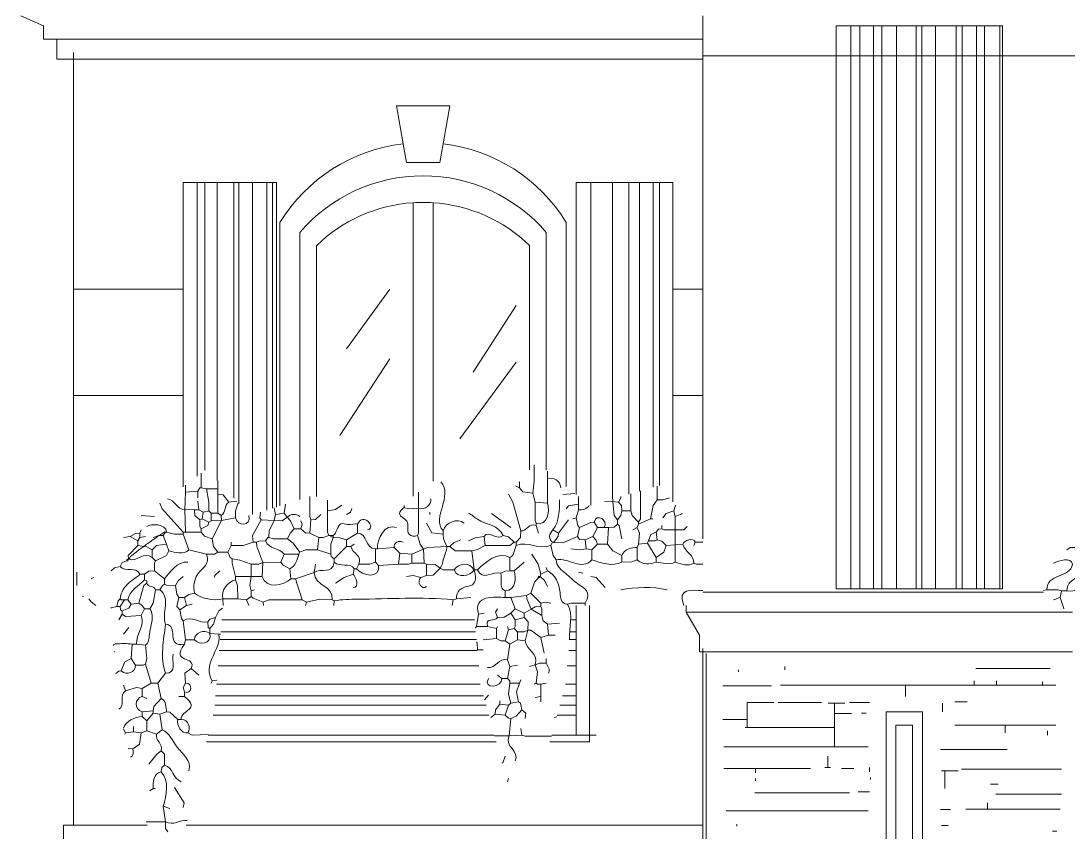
# Model space of a CAD drawing. Header units: millimetres. Extents: x 0 to 19989, y 0 to 8213.
# Drawn here: x 467 to 4023, y 2974 to 5730 of the extents above; entities that cross this region are included whole.
import ezdxf

# ---------------------------------------------------------------- set-up
doc = ezdxf.new("R2010")
doc.units = ezdxf.units.MM
for name, color, linetype, lineweight in [('ARCH', 7, 'Continuous', 13), ('GLASS', 7, 'Continuous', 13), ('LOUVERS', 7, 'Continuous', 13), ('MASONRY', 7, 'Continuous', 13), ('PLANTS', 94, 'Continuous', 13), ('WINDOWS', 7, 'Continuous', 13)]:
    doc.layers.add(name, color=color, linetype=linetype, lineweight=lineweight)

msp = doc.modelspace()

# ---------------------------------------------------------------- linework, layer by layer
at = {"layer": 'ARCH', "color": 7, "lineweight": 13}
for p, q in [((466.6, 5746.6), (543, 5712.7)), ((2782.8, 5746.6), (2782.8, 5667.4)), ((543, 5712.7), (543, 5667.4)), ((543, 5667.4), (588.2, 5667.4)), ((588.2, 5667.4), (588.2, 5599.5)), ((588.2, 5667.4), (2782.8, 5667.4)), ((2782.8, 5667.4), (2782.8, 5622.2)), ((644.8, 5622.2), (644.8, 5599.5)), ((2782.8, 5622.2), (2782.8, 5610.9)), ((588.2, 5599.5), (644.8, 5599.5)), ((644.8, 5599.5), (644.8, 4819)), ((644.8, 5599.5), (2782.8, 5599.5)), ((2782.8, 5610.9), (2782.8, 5599.5)), ((2782.8, 5610.9), (3235.3, 5610.9)), ((2782.8, 5599.5), (2782.8, 4819)), ((3235.3, 5610.9), (3285.8, 5610.9)), ((3285.8, 5610.9), (3316, 5610.9)), ((3316, 5610.9), (3362.1, 5610.9)), ((3362.1, 5610.9), (3390.9, 5610.9)), ((3390.9, 5610.9), (3440.7, 5610.9)), ((3440.7, 5610.9), (3507.1, 5610.9)), ((3507.1, 5610.9), (3526.2, 5610.9)), ((3526.2, 5610.9), (3573.6, 5610.9)), ((3573.6, 5610.9), (3643.2, 5610.9)), ((3643.2, 5610.9), (3664, 5610.9)), ((3664, 5610.9), (3712.1, 5610.9)), ((3712.1, 5610.9), (3739.8, 5610.9)), ((3739.8, 5610.9), (3791.5, 5610.9)), ((3791.5, 5610.9), (3800.9, 5610.9)), ((3800.9, 5610.9), (4162.9, 5610.9)), ((644.8, 4819), (644.8, 4457)), ((644.8, 4819), (1018.1, 4819)), ((2681, 4819), (2782.8, 4819)), ((2782.8, 4819), (2782.8, 4457)), ((644.8, 4457), (644.8, 3834.8)), ((644.8, 4457), (1018.1, 4457)), ((2681, 4457), (2782.8, 4457)), ((2782.8, 4457), (2782.8, 3970.6)), ((644.8, 3834.8), (644.8, 2997.7)), ((2782.8, 3789.6), (3940.4, 3789.6)), ((2352.9, 3744.3), (2352.9, 3694.7)), ((2398.2, 3744.3), (2398.2, 3303.2)), ((2726.2, 3721.7), (2726.2, 3744.3)), ((4038.5, 3721.7), (2726.2, 3721.7)), ((2726.2, 3721.7), (2771.5, 3642.5)), ((1148.6, 3694.7), (2007.5, 3694.7)), ((2336.3, 3694.7), (2352.9, 3694.7)), ((2352.9, 3694.7), (2352.9, 3654.5)), ((1143.2, 3628.1), (2013.5, 3628.1)), ((1145.3, 3654.5), (2011.1, 3654.5)), ((2330.4, 3628.1), (2352.9, 3628.1)), ((2332.8, 3654.5), (2352.9, 3654.5)), ((2352.9, 3654.5), (2352.9, 3628.1)), ((2352.9, 3628.1), (2352.9, 3590.9)), ((2771.5, 3642.5), (2771.5, 3586)), ((2782.8, 3597.3), (2782.8, 3586)), ((1140.3, 3590.9), (2016.8, 3590.9)), ((2327.1, 3590.9), (2352.9, 3590.9)), ((2352.9, 3590.9), (2352.9, 3538.5)), ((2771.5, 3586), (2782.8, 3586)), ((2782.8, 3586), (2782.8, 2997.7)), ((2782.8, 3586), (4038.5, 3586)), ((1136.1, 3538.5), (2021.5, 3538.5)), ((2322.4, 3538.5), (2352.9, 3538.5)), ((2352.9, 3538.5), (2352.9, 3476.9)), ((1131.2, 3476.9), (2027, 3476.9)), ((2316.8, 3476.9), (2352.9, 3476.9)), ((2352.9, 3476.9), (2352.9, 3437.1)), ((1128, 3437.1), (2037.7, 3437.1)), ((2306.2, 3437.1), (2352.9, 3437.1)), ((2352.9, 3437.1), (2352.9, 3405.7)), ((1125.5, 3405.7), (2046.3, 3405.7)), ((2297.6, 3405.7), (2352.9, 3405.7)), ((2352.9, 3405.7), (2352.9, 3371.3)), ((3405, 3382.4), (3529.4, 3382.4)), ((3405, 2533.9), (3405, 3382.4)), ((3529.4, 3382.4), (3529.4, 2533.9)), ((1119.2, 3371.3), (2055.7, 3371.3)), ((2288.2, 3371.3), (2352.9, 3371.3)), ((2352.9, 3371.3), (2352.9, 3303.2)), ((3438.9, 3337.1), (3495.5, 3337.1)), ((3438.9, 2590.5), (3438.9, 3337.1)), ((3495.5, 3337.1), (3495.5, 2590.5)), ((2080.5, 3280.5), (1097.1, 3280.5)), ((1102.6, 3303.2), (2074.3, 3303.2)), ((2398.2, 3280.5), (2263.4, 3280.5)), ((2269.6, 3303.2), (2352.9, 3303.2)), ((2352.9, 3303.2), (2398.2, 3303.2)), ((2398.2, 3303.2), (2398.2, 3280.5)), ((2398.2, 3303.2), (2420.8, 3303.2)), ((610.9, 2997.7), (644.8, 2997.7)), ((610.9, 2862), (610.9, 2997.7)), ((644.8, 2997.7), (894.9, 2997.7)), ((1028.1, 2997.7), (2782.8, 2997.7)), ((2782.8, 2997.7), (2782.8, 2862))]:
    msp.add_line(p, q, dxfattribs=at)
at = {"layer": 'GLASS', "color": 7, "lineweight": 13}
for p, q in [((1572.4, 4615.4), (1719.5, 4819)), ((2002.3, 4536.2), (2149.3, 4762.4)), ((1549.8, 4321.3), (1719.5, 4581.4)), ((1957, 4310), (2149.3, 4570.1))]:
    msp.add_line(p, q, dxfattribs=at)
at = {"layer": 'LOUVERS', "color": 7, "lineweight": 13}
for p, q in [((3235.3, 5712.7), (3285.8, 5712.7)), ((3235.3, 5610.9), (3235.3, 5712.7)), ((3285.8, 5712.7), (3316, 5712.7)), ((3285.8, 5712.7), (3285.8, 5610.9)), ((3316, 5712.7), (3362.1, 5712.7)), ((3316, 5712.7), (3316, 5610.9)), ((3362.1, 5712.7), (3390.9, 5712.7)), ((3362.1, 5712.7), (3362.1, 5610.9)), ((3390.9, 5712.7), (3440.7, 5712.7)), ((3390.9, 5712.7), (3390.9, 5610.9)), ((3440.7, 5712.7), (3507.1, 5712.7)), ((3440.7, 5712.7), (3440.7, 5610.9)), ((3507.1, 5712.7), (3526.2, 5712.7)), ((3507.1, 5712.7), (3507.1, 5610.9)), ((3526.2, 5712.7), (3573.6, 5712.7)), ((3526.2, 5712.7), (3526.2, 5610.9)), ((3573.6, 5712.7), (3643.2, 5712.7)), ((3573.6, 5712.7), (3573.6, 5610.9)), ((3643.2, 5712.7), (3664, 5712.7)), ((3643.2, 5712.7), (3643.2, 5610.9)), ((3664, 5712.7), (3712.1, 5712.7)), ((3664, 5712.7), (3664, 5610.9)), ((3712.1, 5712.7), (3739.8, 5712.7)), ((3712.1, 5712.7), (3712.1, 5610.9)), ((3739.8, 5712.7), (3791.5, 5712.7)), ((3739.8, 5712.7), (3739.8, 5610.9)), ((3791.5, 5712.7), (3800.9, 5712.7)), ((3791.5, 5712.7), (3791.5, 5610.9)), ((3800.9, 5712.7), (3800.9, 5610.9)), ((3235.3, 3800.9), (3235.3, 5610.9)), ((3285.8, 5610.9), (3285.8, 3800.9)), ((3316, 5610.9), (3316, 3800.9)), ((3362.1, 5610.9), (3362.1, 3800.9)), ((3390.9, 5610.9), (3390.9, 3800.9)), ((3440.7, 5610.9), (3440.7, 3800.9)), ((3507.1, 5610.9), (3507.1, 3800.9)), ((3526.2, 5610.9), (3526.2, 3800.9)), ((3573.6, 5610.9), (3573.6, 3800.9)), ((3643.2, 5610.9), (3643.2, 3800.9)), ((3664, 5610.9), (3664, 3800.9)), ((3712.1, 5610.9), (3712.1, 3800.9)), ((3739.8, 5610.9), (3739.8, 3800.9)), ((3791.5, 5610.9), (3791.5, 3800.9)), ((3800.9, 5610.9), (3800.9, 3800.9)), ((1018.1, 5181), (1065.2, 5181)), ((1018.1, 4819), (1018.1, 5181)), ((1065.2, 5181), (1091.3, 5181)), ((1065.2, 5181), (1065.2, 4183.4)), ((1091.3, 5181), (1133.7, 5181)), ((1091.3, 5181), (1091.3, 4203.6)), ((1133.7, 5181), (1190.1, 5181)), ((1133.7, 5181), (1133.7, 4168.9)), ((1190.1, 5181), (1207.1, 5181)), ((1190.1, 5181), (1190.1, 4108.1)), ((1207.1, 5181), (1253.2, 5181)), ((1207.1, 5181), (1207.1, 4089.8)), ((1253.2, 5181), (1302.3, 5181)), ((1253.2, 5181), (1253.2, 4052.6)), ((1302.3, 5181), (1321.3, 5181)), ((1302.3, 5181), (1302.3, 4068.1)), ((1321.3, 5181), (1334.8, 5181)), ((1321.3, 5181), (1321.3, 4074.1)), ((1334.8, 5181), (1334.8, 4078.4)), ((2352.9, 5181), (2402.5, 5181)), ((2352.9, 4120.5), (2352.9, 5181)), ((2402.5, 5181), (2475.5, 5181)), ((2402.5, 5181), (2402.5, 4085)), ((2475.5, 5181), (2531.1, 5181)), ((2475.5, 5181), (2475.5, 4105.8)), ((2531.1, 5181), (2567.4, 5181)), ((2531.1, 5181), (2531.1, 4121.7)), ((2567.4, 5181), (2613.7, 5181)), ((2567.4, 5181), (2567.4, 4132)), ((2613.7, 5181), (2635.5, 5181)), ((2613.7, 5181), (2613.7, 4145.3)), ((2635.5, 5181), (2681, 5181)), ((2635.5, 5181), (2635.5, 4151.5)), ((2681, 5181), (2681, 4819)), ((1018.1, 4457), (1018.1, 4819)), ((2681, 4819), (2681, 4457)), ((1018.1, 4147.2), (1018.1, 4457)), ((2681, 4457), (2681, 4095.9)), ((3285.8, 3800.9), (3235.3, 3800.9)), ((3316, 3800.9), (3285.8, 3800.9)), ((3362.1, 3800.9), (3316, 3800.9)), ((3390.9, 3800.9), (3362.1, 3800.9)), ((3440.7, 3800.9), (3390.9, 3800.9)), ((3507.1, 3800.9), (3440.7, 3800.9)), ((3526.2, 3800.9), (3507.1, 3800.9)), ((3573.6, 3800.9), (3526.2, 3800.9)), ((3643.2, 3800.9), (3573.6, 3800.9)), ((3664, 3800.9), (3643.2, 3800.9)), ((3712.1, 3800.9), (3664, 3800.9)), ((3739.8, 3800.9), (3712.1, 3800.9)), ((3791.5, 3800.9), (3739.8, 3800.9)), ((3800.9, 3800.9), (3791.5, 3800.9))]:
    msp.add_line(p, q, dxfattribs=at)
at = {"layer": 'MASONRY', "color": 7, "lineweight": 13}
for p, q in [((2794.1, 3580.3), (2794.1, 3012.8)), ((2903.5, 3525.6), (2903.5, 3518.1)), ((3061.8, 3525.6), (3061.8, 3537)), ((3710.4, 3529.4), (3963, 3529.4)), ((3704.8, 3487.9), (3704.8, 3472.9)), ((3780.2, 3472.9), (3780.2, 3487.9)), ((2850.7, 3471), (3016.6, 3471)), ((3046.8, 3472.9), (3471, 3472.9)), ((3471, 3435.1), (3471, 3472.9)), ((3704.8, 3472.9), (3471, 3472.9)), ((3704.8, 3472.9), (3780.2, 3472.9)), ((3780.2, 3472.9), (3936.7, 3472.9)), ((3936.7, 3472.9), (3936.7, 3484.2)), ((3936.7, 3472.9), (3981.9, 3472.9)), ((3638.8, 3416.3), (3680.2, 3416.3)), ((2933.6, 3356), (2933.6, 3413.9)), ((2933.6, 3413.9), (3024.1, 3413.9)), ((3186.3, 3414.4), (3039.2, 3414.4)), ((3229.6, 3412.5), (3208.9, 3412.5)), ((3229.6, 3412.5), (3265.5, 3412.5)), ((3229.6, 3412.5), (3229.6, 3376.7)), ((3348.4, 3414.4), (3280.5, 3414.4)), ((3597.3, 3412.5), (3597.3, 3382.4)), ((2933.6, 3356), (2850.7, 3356)), ((2933.6, 3356), (2933.6, 3329.6)), ((3229.6, 3376.7), (3229.6, 3329.6)), ((3288.1, 3376.7), (3229.6, 3376.7)), ((3337.1, 3378.6), (3322, 3378.6)), ((2933.6, 3329.6), (2926.1, 3329.6)), ((2933.6, 3329.6), (3229.6, 3329.6)), ((3229.6, 3329.6), (3229.6, 3263.5)), ((3638.8, 3337.1), (3810.3, 3337.1)), ((3810.3, 3337.1), (3810.3, 3310.7)), ((3810.3, 3337.1), (3981.9, 3337.1)), ((3953.6, 3318.3), (3953.6, 3303.2)), ((2854.4, 3263.5), (3178.7, 3263.5)), ((3178.7, 3263.5), (3229.6, 3263.5)), ((3344.6, 3263.5), (3229.6, 3263.5)), ((3816, 3254.1), (3589.7, 3254.1)), ((3207, 3193.8), (3207, 3231.5)), ((2961.9, 3190), (2854.4, 3190)), ((2961.9, 3190), (2961.9, 3175)), ((3148.6, 3190), (2961.9, 3190)), ((3207, 3193.8), (3197.6, 3193.8)), ((3216.4, 3193.8), (3207, 3193.8)), ((3254.1, 3190), (3295.6, 3190)), ((3348.4, 3178.7), (3348.4, 3193.8)), ((3593.5, 3182.5), (3604.8, 3182.5)), ((3604.8, 3122.2), (3604.8, 3182.5)), ((3604.8, 3182.5), (3650.1, 3182.5)), ((3661.4, 3188.2), (4000.8, 3188.2)), ((2961.9, 3148.6), (2961.9, 3156.1)), ((3352.2, 3152.3), (3352.2, 3159.9)), ((3785.8, 3137.3), (3759.4, 3137.3)), ((2960, 3107.1), (3280.5, 3107.1)), ((3310.7, 3110.9), (3348.4, 3110.9)), ((4000.8, 3103.3), (3778.3, 3103.3)), ((3750, 3073.2), (3750, 3052.3)), ((3344.6, 3046.8), (2862, 3046.8)), ((3589.7, 3050.5), (3623.7, 3050.5)), ((3676.5, 3052.3), (3750, 3052.3)), ((3750, 3052.3), (3970.6, 3052.3)), ((3970.6, 3052.3), (3997, 3052.3)), ((2794.1, 2813), (2794.1, 3012.8)), ((2897.8, 3001.5), (2897.8, 2994)), ((3616.1, 2995.9), (3593.5, 2995.9)), ((3970.6, 2977), (3985.7, 2977))]:
    msp.add_line(p, q, dxfattribs=at)
at = {"layer": 'PLANTS', "color": 94, "lineweight": 13}
for points in [[(2209.5, 4222), (2209.6, 4166.7), (2205.9, 4125.2)], [(2254.9, 4174.2), (2254.9, 4193.1), (2254.9, 4200.1)], [(1078.4, 4193.6), (1078.4, 4144)], [(1135.4, 4167.1), (1135, 4166.7), (1135, 4140.3)], [(2160.6, 4144), (2160.5, 4162.9), (2159.1, 4164.3)], [(2254.9, 4174.2), (2254.9, 4162.9), (2254.9, 4091.3)], [(1023.8, 4070.5), (1025.6, 4129)], [(1025.6, 4129), (1025.6, 4153)], [(1025.6, 4129), (1067.1, 4132.7)], [(1067.1, 4132.7), (1074.7, 4144), (1078.4, 4144)], [(1067.1, 4110.1), (1067.1, 4132.7)], [(1097.3, 4140.3), (1078.4, 4144)], [(1097.3, 4140.3), (1135, 4140.3)], [(1097.3, 4140.3), (1104.7, 4095), (1104.8, 4064.9)], [(1135, 4121.4), (1135, 4140.3)], [(1817.4, 4128.9), (1817.5, 4074.3)], [(2160.6, 4144), (2146.6, 4150.1)], [(2160.6, 4144), (2171.9, 4130.2), (2205.9, 4125.2)], [(2564.1, 4027.1), (2571.6, 4038.5), (2571.6, 4133.3)], [(2628.2, 4102.6), (2628.2, 4149.4)], [(938.7, 4091.8), (946.6, 4072.4), (1018.1, 3993.2)], [(1070.9, 4068.6), (1067.1, 4098.8)], [(1135, 4121.4), (1153.7, 4120.2), (1172.7, 4095)], [(1135, 4121.4), (1135, 4057.3)], [(1172.7, 4095), (1199.6, 4098)], [(1195.3, 4042.2), (1195.5, 4064.9), (1204.6, 4092.6)], [(1448, 4114.1), (1448.1, 4046), (1451.7, 4034.7)], [(1508.3, 4101.3), (1508.3, 4076.2), (1508.3, 4064.9)], [(2164.4, 3997), (2137, 4095), (2122.4, 4122.5)], [(2213.4, 4095), (2205.9, 4125.2)], [(2213.4, 4095), (2254.9, 4091.3)], [(2217.2, 4023.4), (2213.6, 4030.9), (2213.4, 4095)], [(2307.7, 4121.4), (2348.2, 4124.3)], [(2360.5, 4087.5), (2360.5, 4114.3)], [(2477.4, 4096.9), (2448.3, 4098)], [(2477.4, 4096.9), (2477.4, 4106.3)], [(2477.4, 4096.9), (2496.2, 4095)], [(2492.5, 4034.7), (2481.3, 4049.8), (2477.4, 4096.9)], [(2503.8, 4113.9), (2503.8, 4110.1), (2496.2, 4095)], [(2507.5, 4064.9), (2506.3, 4083.7), (2496.2, 4095)], [(2537.7, 4123.6), (2537.7, 4064.9)], [(2605.6, 4038.5), (2614.3, 4083.7), (2628.2, 4102.6)], [(2669.9, 4109.5), (2647.1, 4102.7), (2628.2, 4102.6)], [(1023.8, 4070.5), (1055.8, 4068.6)], [(1023.8, 4070.5), (1025.6, 3993.2)], [(1070.9, 4068.6), (1055.8, 4068.6)], [(1074.7, 4034.7), (1057, 4049.8), (1055.8, 4068.6)], [(1070.9, 4068.6), (1086, 4061.1)], [(1082.2, 4038.5), (1086, 4061.1)], [(1086, 4061.1), (1104.8, 4064.9)], [(1112.4, 4057.3), (1104.8, 4064.9)], [(1112.4, 4057.3), (1135, 4057.3)], [(1112.4, 4057.3), (1112.4, 4030.9)], [(1146.3, 4049.8), (1135, 4057.3)], [(1280.6, 4061.2), (1278.6, 4042.2), (1282.1, 4034.7)], [(1331.1, 4053.5), (1327, 4075.9)], [(1331.1, 4053.5), (1361.2, 4057.3)], [(1365.3, 4088), (1361.2, 4057.3)], [(1370.7, 4044.1), (1361.2, 4057.3)], [(1556.6, 4085.2), (1534.7, 4069.8), (1508.3, 4064.9)], [(1508.3, 4064.9), (1508.4, 3993.2), (1512.1, 3981.9)], [(1572.4, 4053.5), (1586.3, 4061.2), (1591, 4073.7)], [(1768.5, 4083.7), (1768.5, 4076.2)], [(1817.5, 4074.3), (1783.6, 4072.5), (1768.5, 4076.2)], [(1817.5, 4074.3), (1817.3, 3989.4), (1813.7, 3981.9)], [(1855.2, 4053.5), (1855.2, 4061.1)], [(2065, 4056.9), (2130.5, 4008.3)], [(2319, 4072.4), (2326.7, 4082.5), (2360.5, 4087.5)], [(2360.5, 4068.6), (2352.9, 4042.2)], [(2360.5, 4068.6), (2360.5, 4087.5)], [(2507.5, 4064.9), (2504.7, 4049.8), (2492.5, 4034.7)], [(2537.7, 4064.9), (2507.5, 4064.9)], [(2537.7, 4064.9), (2542.5, 4049.8), (2564.1, 4027.1)], [(2647.1, 4042.2), (2658.4, 4056.3), (2684.8, 4064.9)], [(2689.8, 4085), (2684.8, 4064.9)], [(2688.5, 4046), (2684.8, 4064.9)], [(2713.1, 4056.4), (2711.2, 4054.7), (2688.5, 4046)], [(920.1, 4046), (874.8, 4049.8)], [(1074.7, 4034.7), (1082.2, 4038.5)], [(1074.7, 4034.7), (1074.8, 4012.1), (1078.4, 4004.5)], [(1078.4, 4004.5), (1100.9, 4016), (1104.8, 4027.1)], [(1082.2, 4038.5), (1104.8, 4027.1)], [(1112.4, 4030.9), (1104.8, 4027.1)], [(1112.4, 4030.9), (1148.2, 4032.8)], [(1116.1, 3970.6), (1148.2, 4032.8)], [(1146.3, 4049.8), (1148.2, 4032.8)], [(1195.3, 4042.2), (1148.2, 4032.8)], [(1255.7, 3959.3), (1252.9, 3981.9), (1282.1, 4034.7)], [(1327.3, 4032.8), (1282.1, 4034.7)], [(1308.4, 3974.4), (1309.6, 3997), (1327.3, 4032.8)], [(1331.1, 4053.5), (1327.3, 4032.8)], [(1370.7, 4044.1), (1353.7, 4031.1), (1327.3, 4032.8)], [(1395.2, 4004.5), (1382.8, 4030.9), (1370.7, 4044.1)], [(1417.8, 4030.9), (1421.7, 4020.1), (1417.8, 4004.5)], [(1451.7, 4034.7), (1448, 3989.4)], [(1485.7, 4053.5), (1466.8, 4035.9), (1451.7, 4034.7)], [(1610.1, 4019.6), (1610.1, 3989.4)], [(1900.5, 3985.7), (1862.8, 3990.6), (1843.9, 4023.4)], [(2217.2, 4023.4), (2217.2, 4015.8)], [(2326.5, 4034.7), (2292.6, 3989.4)], [(2341.6, 4038.5), (2352.9, 4042.2)], [(2364.3, 4008.3), (2357.9, 4015.8), (2352.9, 4042.2)], [(2413.3, 4027.1), (2402, 4026.1), (2364.3, 4008.3)], [(2413.3, 4027.1), (2424.6, 4008.3)], [(2462.3, 4008.3), (2481.1, 4009.5), (2492.5, 4019.6)], [(2492.5, 4034.7), (2492.5, 4019.6)], [(2507.5, 3970.6), (2498.8, 4015.7), (2492.5, 4019.6)], [(2560.3, 4008.3), (2564.1, 4019.6)], [(2564.1, 4019.6), (2605.6, 4038.5)], [(2564.1, 4019.6), (2564.1, 4027.1)], [(2613.1, 4038.5), (2605.6, 4038.5)], [(2688.5, 4000.8), (2688.5, 4046)], [(871, 3989.4), (856, 3988.4), (837.1, 3978.1)], [(871, 3989.4), (874.8, 4000.8)], [(871, 3989.4), (871, 3974.4)], [(950.2, 3981.9), (957.8, 3993.2), (961.5, 3993.2)], [(961.5, 3993.2), (987.9, 3985.8), (1018.1, 3985.7)], [(1025.6, 3993.2), (1018.1, 3993.2)], [(1018.1, 3985.7), (1018.1, 3993.2)], [(1037, 3932.9), (1018.1, 3985.7)], [(1025.6, 3993.2), (1078.4, 3993.2)], [(1078.4, 4004.5), (1078.4, 3993.2)], [(1116.1, 3970.6), (1089.9, 3979.2), (1078.4, 3993.2)], [(1395.2, 4004.5), (1381.1, 3989.3), (1372.5, 3970.6)], [(1395.2, 4004.5), (1417.8, 4004.5)], [(1417.8, 4004.5), (1432.9, 3990.6), (1448, 3989.4)], [(1478.1, 3974.4), (1448, 3989.4)], [(1572.4, 3966.8), (1610.1, 3989.4)], [(1900.5, 3985.7), (1900.5, 3997)], [(1900.5, 3985.7), (1901.5, 3970.6), (1913.7, 3944.2)], [(2164.4, 3997), (2163.2, 3974.4), (2149.3, 3959.3)], [(2224.7, 3989.4), (2217.2, 4015.8)], [(2273.8, 4000.8), (2292.6, 3989.4)], [(2275.6, 3957.4), (2291.4, 3978.1), (2292.6, 3989.4)], [(2364.3, 4008.3), (2356.7, 3978.1)], [(2424.6, 4008.3), (2409.5, 3978.1)], [(2424.6, 4008.3), (2447.2, 4008.3)], [(2447.2, 4008.3), (2462.3, 4008.3)], [(2458.5, 3951.7), (2462.3, 4008.3)], [(2560.3, 4008.3), (2545.2, 4000.8)], [(2560.3, 4008.3), (2567.7, 3989.4), (2564.1, 3951.7)], [(2598, 3963), (2605.7, 3985.5), (2624.4, 3993.2)], [(2643.3, 4004.5), (2632, 4003.3), (2624.4, 3993.2)], [(2624.4, 3993.2), (2628.2, 3966.8)], [(2643.3, 4004.5), (2643.3, 4015.8)], [(2688.5, 4000.8), (2650.8, 4000.9), (2643.3, 4004.5)], [(2688.5, 4000.8), (2718.7, 4000.9), (2730, 4012.1)], [(2688.5, 4000.8), (2688.5, 3949.8)], [(837.1, 3978.1), (814.5, 3974.4)], [(837.1, 3978.1), (863.5, 3963)], [(871, 3974.4), (863.5, 3963)], [(863.5, 3948), (863.5, 3963)], [(889.9, 3978.1), (871, 3974.4)], [(912.5, 3932.9), (927.6, 3947.6), (961.5, 3951.7)], [(950.2, 3981.9), (935.1, 3981.8), (916.3, 3974.4)], [(950.2, 3981.9), (961.5, 3951.7)], [(969.1, 3929.1), (961.5, 3951.7)], [(1135, 3925.3), (1121, 3944.2), (1116.1, 3970.6)], [(1180.2, 3959.3), (1180.2, 3948)], [(1255.7, 3959.3), (1221.7, 3948.1), (1180.2, 3948)], [(1267, 3959.3), (1255.7, 3959.3)], [(1297.1, 3963), (1274.5, 3962.9), (1267, 3959.3)], [(1267, 3959.3), (1268, 3944.2), (1287.7, 3889.5)], [(1297.1, 3963), (1304.7, 3974.4), (1308.4, 3974.4)], [(1308.4, 3974.4), (1323.5, 3970.7), (1372.5, 3970.6)], [(1372.5, 3970.6), (1391.3, 3955.5), (1414, 3925.3)], [(1478.1, 3974.4), (1474.4, 3932.9)], [(1478.1, 3974.4), (1493.2, 3974.5), (1512.1, 3981.9)], [(1519.6, 3981.9), (1512.1, 3981.9)], [(1519.6, 3981.9), (1527.1, 3981.9)], [(1519.6, 3981.9), (1519.6, 3978.1), (1527.1, 3974.4)], [(1519.6, 3917.8), (1519.8, 3951.7), (1527.1, 3974.4)], [(1527.1, 3974.4), (1527.1, 3981.9)], [(1572.4, 3966.8), (1549.8, 3974.2), (1527.1, 3974.4)], [(1572.4, 3966.8), (1572.4, 3944.2)], [(1587.5, 3944.2), (1598.8, 3951.7)], [(1834.5, 3934.8), (1822.3, 3951.7), (1813.7, 3981.9)], [(1923.1, 3944.2), (1938.2, 3958.2), (1960.8, 3966.8)], [(1987.2, 3963), (2009.8, 3973.3), (2040, 3978.1)], [(2043.7, 3948), (2040, 3978.1)], [(2043.7, 3948), (2126.7, 3948.1), (2141.8, 3959.3)], [(2141.8, 3959.3), (2122.9, 3976.9), (2104.1, 3981.9)], [(2141.8, 3959.3), (2149.3, 3959.3)], [(2149.3, 3948), (2149.3, 3959.3)], [(2275.6, 3957.4), (2270, 3955.5), (2266.2, 3948)], [(2275.6, 3957.4), (2307.7, 3956.6), (2356.7, 3978.1)], [(2356.7, 3978.1), (2364.4, 3968), (2383.1, 3966.8)], [(2409.5, 3978.1), (2383.1, 3966.8)], [(2386.9, 3936.7), (2383.1, 3966.8)], [(2424.6, 3951.7), (2405.7, 3932.9)], [(2409.5, 3978.1), (2419.8, 3966.8), (2424.6, 3951.7)], [(2424.6, 3951.7), (2458.5, 3951.7)], [(2507.5, 3914), (2477.4, 3929.3), (2458.5, 3951.7)], [(2564.1, 3951.7), (2560.3, 3940.4)], [(2594.3, 3955.5), (2564.1, 3951.7)], [(2598, 3963), (2594.3, 3955.5)], [(2594.3, 3955.5), (2624.4, 3906.5)], [(2598, 3963), (2620.7, 3963.2), (2628.2, 3966.8)], [(2658.4, 3948), (2643.3, 3962), (2628.2, 3966.8)], [(2688.5, 3949.8), (2658.4, 3948)], [(2688.5, 3949.8), (2714.9, 3951.7)], [(2688.5, 3949.8), (2688.5, 3891.4)], [(2756.4, 3959.3), (2752.6, 3948)], [(2782.8, 3959.3), (2756.4, 3959.3)], [(832.4, 3901.8), (830.9, 3913.7), (863.5, 3948)], [(912.5, 3932.9), (893.7, 3943), (863.5, 3948)], [(912.5, 3932.9), (912.5, 3906.5)], [(923.8, 3895.2), (961.5, 3914.2), (969.1, 3929.1)], [(1037, 3932.9), (1097.3, 3917.8)], [(1135, 3925.3), (1123.7, 3918), (1097.3, 3917.8)], [(1135, 3925.3), (1168.9, 3925.3)], [(1168.9, 3925.3), (1180.2, 3948)], [(1168.9, 3925.3), (1177.5, 3906.6), (1184, 3902.7)], [(1349.9, 3891.4), (1361.2, 3917.8)], [(1361.2, 3917.8), (1410.3, 3917.8)], [(1414, 3925.3), (1410.3, 3917.8)], [(1414, 3925.3), (1432.9, 3932.7), (1474.4, 3932.9)], [(1519.6, 3917.8), (1474.4, 3932.9)], [(1519.6, 3917.8), (1520.8, 3910.3), (1530.9, 3902.7)], [(1530.9, 3902.7), (1572.4, 3944.2)], [(1572.4, 3944.2), (1587.5, 3944.2)], [(1678, 3936.7), (1670.4, 3936.7)], [(1670.4, 3936.7), (1670.4, 3891.4)], [(1678, 3936.7), (1734.5, 3940.4)], [(1753.4, 3921.6), (1734.5, 3940.4)], [(1753.4, 3921.6), (1749.6, 3883.9)], [(1794.9, 3917.8), (1753.4, 3921.6)], [(1794.9, 3917.8), (1834.5, 3934.8)], [(1794.9, 3917.8), (1794.9, 3887.6)], [(1834.5, 3934.8), (1847.7, 3940.3), (1913.7, 3944.2)], [(1834.5, 3934.8), (1836.3, 3887.6)], [(1923.1, 3944.2), (1913.7, 3944.2)], [(1923.1, 3944.2), (1941.9, 3929.3), (1998.5, 3929.1)], [(2043.7, 3948), (2017.3, 3934.1), (1998.5, 3929.1)], [(2006, 3865), (1998.5, 3929.1)], [(2149.3, 3948), (2137, 3914), (2126.7, 3906.5)], [(2232.3, 3849.9), (2223.7, 3883.9), (2202.1, 3917.8)], [(2285.1, 3898.9), (2274.8, 3914), (2266.2, 3948)], [(2386.9, 3936.7), (2364.3, 3932.9), (2334.1, 3936.7)], [(2386.9, 3936.7), (2405.7, 3932.9)], [(2405.7, 3898.9), (2405.7, 3932.9)], [(2507.5, 3914), (2507.5, 3891.4)], [(2560.3, 3898.9), (2560.3, 3940.4)], [(2658.4, 3948), (2650.7, 3925.5), (2624.4, 3906.5)], [(4049.8, 3940.4), (4030.9, 3940.3), (4019.6, 3932.9)], [(803.2, 3876.3), (810.9, 3890.3), (825.8, 3895.2)], [(832.4, 3901.8), (829.6, 3895.2), (825.8, 3895.2)], [(832.4, 3901.8), (825.8, 3898.9), (825.8, 3895.2)], [(923.8, 3895.2), (912.5, 3906.5)], [(920.1, 3861.2), (920.2, 3887.6), (923.8, 3895.2)], [(1248.1, 3883.9), (1210.4, 3897.9), (1184, 3902.7)], [(1195.3, 3842.4), (1184.2, 3887.6), (1184, 3902.7)], [(1248.1, 3883.9), (1274.5, 3884), (1287.7, 3889.5)], [(1248.1, 3883.9), (1248.1, 3842.4)], [(1285.8, 3842.4), (1287.7, 3889.5)], [(1349.9, 3891.4), (1287.7, 3889.5)], [(1349.9, 3891.4), (1357.5, 3881.1), (1380.1, 3868.8)], [(1463, 3855.6), (1466.8, 3883.9)], [(1530.9, 3902.7), (1530.9, 3891.4)], [(1613.9, 3883.9), (1606.3, 3868.8)], [(1613.9, 3883.9), (1651.6, 3884), (1670.4, 3891.4)], [(1681.7, 3880.1), (1670.4, 3891.4)], [(1681.7, 3880.1), (1749.6, 3883.9)], [(1794.9, 3887.6), (1783.6, 3884), (1749.6, 3883.9)], [(1794.9, 3887.6), (1836.3, 3887.6)], [(1843.9, 3883.9), (1836.3, 3887.6)], [(1843.9, 3883.9), (1874.1, 3882.8), (1891, 3870.7)], [(1843.9, 3883.9), (1843.9, 3846.2)], [(2126.7, 3906.5), (2126.7, 3861.2)], [(2141.8, 3861.2), (2175.7, 3891.4)], [(2560.3, 3898.9), (2541.5, 3891.6), (2507.5, 3891.4)], [(2624.4, 3891.4), (2624.4, 3906.5)], [(2752.6, 3887.6), (2760.2, 3884), (2782.8, 3883.9)], [(656.1, 3857.5), (656.1, 3834.8), (656.1, 3812.2)], [(773, 3861.2), (784.3, 3871.4), (803.2, 3876.3)], [(871, 3849.9), (886.1, 3849.9)], [(920.1, 3861.2), (901.2, 3860.2), (886.1, 3849.9)], [(886.1, 3849.9), (886.1, 3831.1)], [(920.1, 3861.2), (954, 3834.8)], [(1018.1, 3842.4), (1000.4, 3827.2), (991.7, 3812.2)], [(1123.7, 3838.6), (1124.9, 3846), (1142.5, 3861.2)], [(1195.3, 3842.4), (1248.1, 3842.4)], [(1195.3, 3842.4), (1195.3, 3831.1)], [(1248.1, 3793.4), (1244.3, 3812.2), (1248.1, 3842.4)], [(1285.8, 3842.4), (1248.1, 3842.4)], [(1380.1, 3868.8), (1383.9, 3834.8)], [(1463, 3855.6), (1398.9, 3834.8)], [(1595, 3849.9), (1564.9, 3839.5), (1534.7, 3819.8)], [(1598.8, 3868.8), (1595, 3849.9)], [(1598.8, 3868.8), (1606.3, 3868.8)], [(1776, 3842.4), (1798.6, 3846), (1825, 3838.6)], [(1825, 3838.6), (1843.9, 3846.2)], [(1891, 3870.7), (1866.5, 3847.4), (1843.9, 3846.2)], [(1891, 3870.7), (1900.4, 3865.2), (1938.2, 3865)], [(2006, 3865), (2017.3, 3865)], [(2096.5, 3853.7), (2111.6, 3860.2), (2126.7, 3861.2)], [(2141.8, 3861.2), (2126.7, 3861.2)], [(2221, 3834.8), (2224.7, 3842.4), (2230.4, 3842.4)], [(2221, 3834.8), (2230.4, 3842.4)], [(2232.3, 3849.9), (2230.4, 3842.4)], [(2254.9, 3808.4), (2246.3, 3827.3), (2230.4, 3842.4)], [(2232.3, 3849.9), (2254.9, 3861.2)], [(2254.9, 3861.2), (2251.1, 3872.5)], [(2375.6, 3853.7), (2360.5, 3857.5)], [(2402, 3842.4), (2420.8, 3838.5), (2451, 3804.7)], [(705.1, 3834.8), (712.7, 3838.6)], [(867.3, 3751.9), (883.6, 3812.2), (893.7, 3819.8)], [(886.1, 3831.1), (893.7, 3827.3), (893.7, 3819.8)], [(954, 3816), (947.5, 3812.1), (938.9, 3797.1)], [(954, 3834.8), (954, 3816)], [(954, 3816), (961.5, 3812.4), (991.7, 3812.2)], [(1003, 3770.7), (996.5, 3782.1), (991.7, 3812.2)], [(1202.9, 3767), (1202.7, 3812.2), (1195.3, 3831.1)], [(1398.9, 3834.8), (1383.9, 3834.8)], [(1398.9, 3834.8), (1421.6, 3763.2)], [(2221, 3834.8), (2210.7, 3823.5), (2198.3, 3785.8)], [(678.7, 3774.5), (674.6, 3775.2)], [(905, 3733), (915.2, 3751.9), (923.8, 3797.1)], [(938.9, 3797.1), (923.8, 3797.1)], [(1003, 3770.7), (995.6, 3740.6), (1006.8, 3729.3)], [(1003, 3770.7), (1021.9, 3770.7)], [(1055.8, 3785.8), (1037, 3781), (1021.9, 3770.7)], [(1029.4, 3744.3), (1021.9, 3770.7)], [(1233, 3763.2), (1248.1, 3774.5)], [(1248.1, 3793.4), (1259.4, 3797.1)], [(1248.1, 3793.4), (1248.1, 3774.5)], [(1248.1, 3774.5), (1255.7, 3768.2), (1289.6, 3755.7)], [(1945.7, 3767), (1994.7, 3770.7)], [(2111.6, 3770.7), (2111.6, 3793.4)], [(2111.6, 3770.7), (2130.5, 3770.7)], [(2183.3, 3778.3), (2130.5, 3770.7)], [(2145.6, 3733), (2130.5, 3770.7)], [(2183.3, 3778.3), (2198.3, 3785.8)], [(2200.2, 3731.1), (2184.5, 3767), (2183.3, 3778.3)], [(2232.3, 3751.9), (2198.3, 3785.8)], [(3951.7, 3797.1), (3938.6, 3795)], [(3951.7, 3797.1), (3989.4, 3797), (4000.8, 3793.4)], [(3974.4, 3763.2), (3997, 3770.7)], [(3997, 3770.7), (4000.8, 3793.4)], [(3997, 3770.7), (4008.5, 3733.3), (4008.9, 3733)], [(4000.8, 3793.4), (4019.6, 3793.4)], [(697.6, 3767), (705.3, 3755.8), (720.9, 3744.3)], [(771.4, 3734.2), (773, 3735.6), (791.9, 3740.6)], [(803.2, 3767), (796.8, 3759.4), (791.9, 3740.6)], [(803.2, 3740.6), (791.9, 3740.6)], [(803.2, 3767), (806.9, 3763.2), (818.3, 3763.2)], [(818.3, 3763.2), (803.2, 3740.6)], [(810.7, 3725.5), (804.4, 3729.4), (803.2, 3740.6)], [(840.9, 3748.1), (833.2, 3734.2), (810.7, 3725.5)], [(818.3, 3763.2), (829.6, 3763.2)], [(840.9, 3748.1), (829.6, 3763.2)], [(840.9, 3748.1), (867.3, 3751.9)], [(886.1, 3733), (878.6, 3744.3), (867.3, 3751.9)], [(1029.4, 3744.3), (1006.8, 3729.3)], [(1029.4, 3744.3), (1048.3, 3748.1)], [(1151.8, 3735.2), (1138.9, 3725.5), (1127.5, 3702.9)], [(1152, 3767), (1202.9, 3767)], [(1152, 3767), (1153.4, 3744.3)], [(1202.9, 3767), (1233, 3763.2)], [(1233, 3763.2), (1240.4, 3744.3)], [(1289.6, 3755.7), (1308.4, 3763), (1421.6, 3763.2)], [(1290.4, 3744.3), (1289.6, 3755.7)], [(1436.7, 3755.7), (1421.6, 3763.2)], [(1436.7, 3755.7), (1432.9, 3744.3)], [(1436.7, 3755.7), (1481.9, 3764.9), (1523.4, 3763.2)], [(1523.4, 3763.2), (1530.9, 3759.4)], [(1530.9, 3759.4), (1529.4, 3744.3)], [(1934.4, 3763.2), (1931.2, 3744.3)], [(1934.4, 3763.2), (1945.7, 3767)], [(2200.2, 3731.1), (2213.4, 3739.4), (2232.3, 3740.6)], [(2232.3, 3751.9), (2251.1, 3755.6), (2266.2, 3751.9)], [(2232.3, 3740.6), (2232.3, 3751.9)], [(2232.3, 3740.6), (2235.9, 3733), (2236, 3710.4)], [(2383.1, 3751.9), (2334.1, 3751.7), (2322.8, 3748.1)], [(2383.1, 3751.9), (2383.1, 3744.3)], [(799.4, 3695.3), (810.7, 3714.2)], [(810.7, 3725.5), (810.7, 3714.2)], [(874.8, 3710.4), (822, 3706.8), (810.7, 3714.2)], [(874.8, 3710.4), (886.1, 3733)], [(886.1, 3733), (905, 3733)], [(1006.8, 3729.3), (1011.8, 3699.1), (1018.1, 3691.6)], [(1127.5, 3702.9), (1108.6, 3697.9), (1101.1, 3687.8)], [(1127.5, 3702.9), (1120.8, 3680.2), (1108.6, 3665.2)], [(2013.6, 3672.7), (2021.1, 3714.2)], [(2040, 3717.9), (2021.1, 3714.2)], [(2085.2, 3733), (2078.9, 3721.7), (2085.2, 3702.9)], [(2130.5, 3717.9), (2107.8, 3703.9), (2085.2, 3702.9)], [(2130.5, 3717.9), (2145.6, 3733)], [(2130.5, 3717.9), (2145.6, 3695.3)], [(2175.7, 3717.9), (2145.6, 3733)], [(2145.6, 3695.3), (2175.7, 3702.9)], [(2200.2, 3731.1), (2175.7, 3717.9)], [(2175.7, 3717.9), (2175.7, 3702.9)], [(2175.7, 3702.9), (2189.6, 3687.8), (2188.9, 3659.5)], [(2200.2, 3731.1), (2236, 3710.4)], [(2254.9, 3680.2), (2241, 3691.6), (2236, 3710.4)], [(814.5, 3646.3), (833.3, 3668.9)], [(1025.6, 3627.5), (1018.1, 3691.6)], [(1108.6, 3665.2), (1102.3, 3669.1), (1101.1, 3687.8)], [(1108.6, 3648.2), (1108.6, 3665.2)], [(2010.1, 3666.4), (2013.6, 3672.7)], [(2051.3, 3672.7), (2013.6, 3672.7)], [(2051.3, 3672.7), (2081.4, 3665.2)], [(2081.4, 3665.2), (2085.2, 3672.7)], [(2081.4, 3631.2), (2081.4, 3665.2)], [(2122.9, 3661.4), (2119.2, 3672.7)], [(2141.8, 3665.2), (2122.9, 3661.4)], [(2141.8, 3665.2), (2145.4, 3672.7), (2145.6, 3695.3)], [(2141.8, 3665.2), (2153.1, 3653.8)], [(2254.9, 3680.2), (2296.4, 3684)], [(2258.7, 3642.5), (2254.9, 3680.2)], [(1108.6, 3648.2), (1138.8, 3646.3)], [(1144.7, 3646.3), (1138.8, 3646.3)], [(2081.4, 3631.2), (2036.2, 3627.5)], [(2081.4, 3631.2), (2096.5, 3623.8), (2111.6, 3623.7)], [(2122.9, 3661.4), (2111.6, 3623.7)], [(2153.1, 3653.8), (2175.7, 3654), (2188.9, 3659.5)], [(2153.1, 3653.8), (2153.1, 3627.5)], [(2179.5, 3623.7), (2188.9, 3659.5)], [(2232.3, 3635), (2198.3, 3660.1), (2188.9, 3659.5)], [(2258.7, 3642.5), (2232.3, 3635)], [(2243.6, 3582.2), (2232.3, 3635)], [(2281.3, 3642.5), (2258.7, 3642.5)], [(840.9, 3563.3), (844.6, 3612.4)], [(844.6, 3612.4), (859.7, 3612.4)], [(889.9, 3608.6), (859.7, 3612.4)], [(889.9, 3544.5), (893.7, 3563.3), (889.9, 3608.6)], [(1021.9, 3612.4), (1025.6, 3627.5)], [(1025.6, 3627.5), (1055.8, 3627.5)], [(2017.3, 3593.5), (2016.3, 3616.1), (2014.3, 3619.6)], [(2017.3, 3593.5), (2036.2, 3593.5)], [(2126.7, 3612.4), (2111.6, 3623.7)], [(2119.2, 3559.6), (2126.7, 3612.4)], [(2153.1, 3627.5), (2126.7, 3612.4)], [(2179.5, 3623.7), (2153.1, 3627.5)], [(783.1, 3587.2), (784.3, 3586)], [(806.9, 3521.9), (819.3, 3551.9), (840.9, 3563.3)], [(840.9, 3563.3), (856, 3540.7)], [(2119.2, 3559.6), (2126.7, 3537)], [(2251.1, 3548.3), (2251.1, 3563.3)], [(789.1, 3512.6), (799.4, 3520.7), (806.9, 3521.9)], [(889.9, 3544.5), (882.3, 3540.9), (856, 3540.7)], [(889.9, 3544.5), (908.7, 3480.4)], [(1044.5, 3529.4), (1023.1, 3514.3), (1025.6, 3480.4)], [(1044.5, 3529.4), (1070.9, 3506.8)], [(2126.7, 3537), (2119.2, 3495.5)], [(2126.7, 3537), (2153.1, 3540.7)], [(2213.4, 3542.6), (2194.6, 3537)], [(2251.1, 3548.3), (2228.5, 3548.1), (2213.4, 3542.6)], [(2213.4, 3542.6), (2220.8, 3518.1), (2217.2, 3480.4)], [(2251.1, 3548.3), (2262.3, 3525.6), (2258.7, 3514.3)], [(957.8, 3514.3), (931.4, 3480.4)], [(1116.1, 3487.9), (1112.4, 3480.4)], [(1116.1, 3487.9), (1132.2, 3490.2)], [(2100.3, 3495.5), (2085.2, 3506.8)], [(2100.3, 3495.5), (2119.2, 3495.5)], [(2126.7, 3480.4), (2126.7, 3487.9), (2119.2, 3495.5)], [(2164.4, 3491.7), (2160.6, 3480.4)], [(822, 3454), (814.5, 3472.9)], [(822, 3454), (859.7, 3465.2), (878.6, 3461.5)], [(908.7, 3480.4), (878.6, 3461.5)], [(878.6, 3461.5), (878.6, 3435.1)], [(908.7, 3480.4), (931.4, 3480.4)], [(942.7, 3427.6), (931.4, 3480.4)], [(1021.9, 3450.2), (1018.2, 3465.3), (1025.6, 3480.4)], [(1021.9, 3435.1), (1021.9, 3450.2)], [(2130.5, 3412.5), (2123.1, 3442.7), (2126.7, 3480.4)], [(2126.7, 3480.4), (2160.6, 3480.4)], [(2156.9, 3416.3), (2149.5, 3450.2), (2160.6, 3480.4)], [(2217.2, 3480.4), (2209.7, 3476.6)], [(2232.3, 3476.6), (2221, 3476.6), (2217.2, 3480.4)], [(2232.3, 3476.6), (2251.1, 3480.4)], [(2232.3, 3435.1), (2232.3, 3476.6)], [(893.7, 3427.6), (878.6, 3435.1)], [(916.3, 3386.1), (917.5, 3401.2), (942.7, 3427.6)], [(1021.9, 3435.1), (1003, 3435.1)], [(2055.1, 3438.9), (2041.6, 3422.8)], [(2092.8, 3408.7), (2092.8, 3420.1)], [(2130.5, 3412.5), (2156.9, 3416.3)], [(2168.2, 3389.9), (2163.2, 3412.4), (2156.9, 3416.3)], [(2232.3, 3435.1), (2213.4, 3431.4)], [(2232.3, 3435.1), (2232.3, 3416.3)], [(916.3, 3386.1), (878.6, 3382.4)], [(878.6, 3367.3), (878.6, 3382.4)], [(916.3, 3386.1), (916.3, 3378.6)], [(961.5, 3382.4), (938.9, 3374.8)], [(961.5, 3382.4), (972.9, 3381.1), (999.2, 3356)], [(2092.8, 3408.7), (2078.7, 3389.9), (2077.7, 3374.8)], [(2092.8, 3408.7), (2122.9, 3405)], [(2111.6, 3371), (2122.9, 3405)], [(2130.5, 3412.5), (2122.9, 3405)], [(2168.2, 3389.9), (2149.2, 3368.3), (2130.5, 3359.7)], [(2168.2, 3389.9), (2182.1, 3378.6), (2179.5, 3359.7)], [(893.7, 3352.2), (878.6, 3367.3)], [(893.7, 3352.2), (916.3, 3378.6)], [(893.7, 3352.2), (893.7, 3318.3)], [(916.3, 3378.6), (938.9, 3374.8)], [(946.5, 3322), (938.9, 3374.8)], [(1010.6, 3356), (999.2, 3356)], [(2062.6, 3363.5), (2077.7, 3374.8)], [(2111.6, 3371), (2077.7, 3374.8)], [(2111.6, 3371), (2122.9, 3360.9), (2130.5, 3359.7)], [(2124.8, 3301.3), (2130.5, 3359.7)], [(2286.7, 3365.8), (2277.5, 3363.5)], [(822, 3310.7), (815.3, 3324.1)], [(822, 3310.7), (819.7, 3306.3)], [(848.4, 3314.5), (822, 3310.7)], [(848.4, 3333.3), (848.4, 3314.5)], [(874.8, 3310.7), (848.4, 3314.5)], [(874.8, 3310.7), (869.8, 3273), (848.4, 3257.9)], [(874.8, 3310.7), (893.7, 3318.3)], [(927.6, 3306.9), (893.7, 3318.3)], [(946.5, 3322), (927.6, 3306.9)], [(1103.1, 3305.1), (1048.3, 3303.3), (1033.2, 3310.7)], [(2168.2, 3303.2), (2164.4, 3325.8)], [(2124.8, 3301.3), (2075, 3300.8)], [(2168.2, 3303.2), (2124.8, 3301.3)], [(2268.5, 3299.4), (2179.5, 3299.4), (2168.2, 3303.2)], [(847.2, 3256.7), (833.3, 3257.8), (831.7, 3257.1)], [(901.2, 3205.1), (927.7, 3239.1), (942.7, 3250.4)], [(942.7, 3250.4), (953.8, 3239.1), (954, 3201.4)], [(942.7, 3178.7), (945.6, 3193.8), (954, 3201.4)], [(2111.6, 3231.5), (2103.7, 3209.3), (2100.1, 3209.1)], [(2122.9, 3156.1), (2119.2, 3144.8)], [(905, 3114.6), (916.3, 3122.2)], [(923.8, 3122.2), (916.3, 3122.2)], [(1018.1, 3058.1), (1020.8, 3073.2), (987.9, 3125.9)], [(950.2, 3061.8), (972.9, 3054.3)], [(957.8, 3009), (950.2, 3061.8)], [(957.8, 3009), (892.2, 3009.1)], [(957.8, 3009), (957.9, 2986.4), (965.3, 2975.1)]]:
    msp.add_lwpolyline(points, dxfattribs=at)
for points in [[(1900.5, 3997), (1861, 4044.9), (1936, 4115), (1893, 4163.8)], [(2254.9, 4174.2), (2275.3, 4181.4), (2299, 4167.2), (2300.2, 4144)], [(1023.8, 4070.5), (996.7, 4068.5), (988.5, 4103.5), (964.5, 4106)], [(1146.3, 4049.8), (1164, 4059.8), (1156.6, 4083.6), (1172.7, 4095)], [(1817.5, 4074.3), (1838.8, 4066.5), (1861.2, 4085.9), (1859, 4106.3)], [(2217.2, 4023.4), (2255.4, 4013.3), (2263.8, 4066.9), (2254.9, 4091.3)], [(2273.8, 4000.8), (2296.4, 4029.4), (2295, 4068.6), (2296.4, 4102.6)], [(1414, 4046), (1402.3, 4057.6), (1382.1, 4054.9), (1370.7, 4044.1)], [(1610.1, 4019.6), (1629.1, 4064.1), (1675.4, 4006.5), (1644, 4000.8)], [(2360.5, 4068.6), (2374.2, 4067), (2389.5, 4072.7), (2397.2, 4084.5)], [(2413.3, 4027.1), (2421.6, 4059.5), (2463.8, 4033.7), (2447.2, 4008.3)], [(961.5, 3993.2), (959.8, 4022.5), (908.1, 4021.9), (893.7, 4012.1)], [(1195.3, 4042.2), (1202.1, 4010.2), (1249.2, 4012.8), (1240.6, 4049.8)], [(1678, 3936.7), (1673.4, 3968), (1704.5, 4026.1), (1742.1, 4008.3)], [(1972.1, 4023.4), (1949.8, 4042.3), (1908.9, 4027.1), (1900.5, 3997)], [(2164.4, 3997), (2186, 3996.2), (2192.1, 4025.6), (2217.2, 4015.8)], [(1610.1, 3989.4), (1643.7, 3989.4), (1634.7, 3936.8), (1670.4, 3936.7)], [(2040, 3978.1), (2054.1, 4003.2), (2084.4, 3960.4), (2104.1, 3981.9)], [(2275.6, 3957.4), (2255.6, 3966), (2261.3, 3990.1), (2273.8, 4000.8)], [(1297.1, 3963), (1308.5, 3934.6), (1344.7, 3940.4), (1361.2, 3917.8)], [(1734.5, 3940.4), (1729.7, 3956.5), (1752.3, 3966.8), (1764.7, 3959.3)], [(2149.3, 3948), (2188.9, 3964.7), (2225.8, 3930.7), (2266.2, 3948)], [(2714.9, 3951.7), (2719.3, 3966.4), (2749.7, 3975.2), (2756.4, 3959.3)], [(2714.9, 3951.7), (2721.1, 3926.4), (2753.4, 3915.9), (2752.6, 3887.6)], [(832.4, 3901.8), (859.4, 3888.7), (883.2, 3930.7), (912.5, 3906.5)], [(1037, 3932.9), (1019.1, 3915.4), (990.7, 3923.8), (969.1, 3929.1)], [(1380.1, 3868.8), (1399.1, 3876.9), (1406.1, 3899.7), (1410.3, 3917.8)], [(1613.9, 3883.9), (1628.2, 3914), (1591.6, 3920.3), (1587.5, 3944.2)], [(2126.7, 3906.5), (2088, 3929.1), (2044.3, 3891.4), (2017.3, 3865)], [(2507.5, 3914), (2516.6, 3933.9), (2539.8, 3943), (2560.3, 3940.4)], [(871, 3849.9), (857.5, 3878.7), (821.6, 3855.8), (803.2, 3876.3)], [(954, 3834.8), (972.2, 3855.6), (998.3, 3895), (1033.2, 3891.4)], [(1463, 3855.6), (1485.5, 3873.5), (1524.4, 3846.6), (1530.9, 3891.4)], [(1598.8, 3868.8), (1585, 3892), (1548.5, 3871.1), (1530.9, 3891.4)], [(1681.7, 3880.1), (1687.5, 3831.5), (1626.3, 3843.9), (1606.3, 3868.8)], [(2006, 3865), (1992.1, 3890.6), (1952.6, 3889.4), (1938.2, 3865)], [(2405.7, 3898.9), (2371.9, 3859.9), (2324.9, 3907.9), (2285.1, 3898.9)], [(2405.7, 3898.9), (2436, 3889.7), (2477, 3873.8), (2507.5, 3891.4)], [(2624.4, 3891.4), (2603.9, 3883.2), (2577.1, 3881.9), (2560.3, 3898.9)], [(2624.4, 3891.4), (2644.6, 3889.5), (2669.7, 3879.3), (2688.5, 3891.4)], [(2688.5, 3891.4), (2707.6, 3884), (2733.6, 3875.6), (2752.6, 3887.6)], [(4038.5, 3883.9), (4031.7, 3836.7), (3948.3, 3852.8), (3951.7, 3797.1)], [(4038.5, 3883.9), (4034.6, 3910.3), (3991.1, 3896), (3974.4, 3887.6)], [(4076.2, 3880.1), (4084.3, 3832.3), (4014.9, 3840.3), (4019.6, 3793.4)], [(1285.8, 3842.4), (1300.2, 3798), (1357.4, 3811.1), (1383.9, 3834.8)], [(1523.4, 3763.2), (1531.7, 3810.3), (1462.4, 3810), (1463, 3855.6)], [(1595, 3804.7), (1619.6, 3804.9), (1602.8, 3841.9), (1595, 3849.9)], [(2006, 3865), (1993.1, 3843.1), (1947.8, 3834.1), (1938.2, 3865)], [(2096.5, 3853.7), (2068.6, 3863), (2035.1, 3824.9), (2017.3, 3865)], [(2111.6, 3793.4), (2089.5, 3801.6), (2101.2, 3839.5), (2096.5, 3853.7)], [(2111.6, 3793.4), (2147.9, 3796.9), (2149.6, 3836.1), (2141.8, 3861.2)], [(886.1, 3831.1), (867.5, 3810.8), (834.1, 3794.1), (829.6, 3763.2)], [(893.7, 3819.8), (898.5, 3804.6), (920.2, 3812), (923.8, 3797.1)], [(1152, 3767), (1145.9, 3795), (1168.5, 3824.5), (1195.3, 3831.1)], [(1825, 3838.6), (1808.5, 3826.7), (1828.6, 3793), (1843.9, 3808.4)], [(2662.1, 3797.1), (2610.5, 3809.4), (2555.9, 3805.5), (2503.8, 3797.1)], [(4100.7, 3804.7), (4071.5, 3814.4), (4048.2, 3787.2), (4019.6, 3793.4)], [(957.8, 3680.2), (943.6, 3718.7), (976.6, 3769.1), (938.9, 3797.1)], [(1152, 3767), (1119.3, 3757.6), (1083.4, 3767.3), (1055.8, 3785.8)], [(2111.6, 3770.7), (2077.5, 3773), (2000.8, 3780.7), (2021.1, 3714.2)], [(2718.7, 3744.3), (2693.8, 3804.8), (2745.3, 3795.3), (2782.8, 3794.7)], [(2330.3, 3627.4), (2327.1, 3668), (2345, 3709.2), (2322.8, 3748.1)], [(874.8, 3710.4), (890.5, 3675.8), (856.3, 3647), (859.7, 3612.4)], [(1018.1, 3691.6), (1047.4, 3711.9), (1072, 3681.1), (1101.1, 3687.8)], [(2051.3, 3672.7), (2043.5, 3708.3), (2075.6, 3685.2), (2085.2, 3702.9)], [(957.8, 3680.2), (951.8, 3627.9), (937.8, 3566), (957.8, 3514.3)], [(957.8, 3680.2), (1004.8, 3678.9), (956.2, 3600.3), (1021.9, 3612.4)], [(1108.6, 3648.2), (1089.1, 3664.2), (1057.1, 3652.1), (1055.8, 3627.5)], [(1108.6, 3648.2), (1115, 3611), (1071.4, 3607.7), (1055.8, 3627.5)], [(1021.9, 3612.4), (971.1, 3546.6), (1066.4, 3574.4), (1044.5, 3529.4)], [(2179.5, 3623.7), (2182.7, 3591), (2227.5, 3581.1), (2213.4, 3542.6)], [(984.2, 3578.4), (977.4, 3557.2), (998.4, 3512.2), (957.8, 3514.3)], [(2119.2, 3559.6), (2088.1, 3568.5), (2081.2, 3528.8), (2051.3, 3533.2)], [(806.9, 3521.9), (827, 3503.4), (856, 3518.5), (856, 3540.7)], [(2100.3, 3495.5), (2102.7, 3464.8), (2033, 3458.1), (2055.1, 3495.5)], [(822, 3454), (799, 3438.4), (823.1, 3403.7), (798.9, 3391.6)], [(1021.9, 3450.2), (1047.2, 3439.9), (1052.2, 3481.9), (1025.6, 3480.4)], [(878.6, 3435.1), (851.4, 3426.9), (850.1, 3392.5), (878.6, 3382.4)], [(961.5, 3382.4), (959, 3394.2), (961.1, 3423.1), (942.7, 3427.6)], [(1021.9, 3435.1), (1080, 3387.6), (1009.6, 3391.9), (1010.6, 3356)], [(878.6, 3367.3), (854.2, 3364.5), (822.3, 3351.4), (814.7, 3326.9)], [(1033.2, 3310.7), (1010.7, 3307.5), (996.1, 3337.3), (999.2, 3356)], [(1033.2, 3310.7), (1044.5, 3327.2), (1037, 3357.4), (1010.6, 3356)], [(927.6, 3306.9), (921.4, 3284.7), (951.3, 3274.2), (942.7, 3250.4)], [(2124.8, 3301.3), (2106.3, 3267.1), (2162.6, 3247.6), (2145.6, 3216.4)], [(838.6, 3228.8), (849.9, 3227.9), (849, 3249.8), (847.2, 3256.7)], [(1010.6, 3144.8), (982.3, 3155.2), (984.5, 3194.5), (954, 3201.4)], [(942.7, 3178.7), (917.6, 3174.4), (913.8, 3142.4), (916.3, 3122.2)], [(942.7, 3178.7), (973.1, 3149.2), (960.1, 3098.3), (950.2, 3061.8)], [(957.8, 3009), (984.4, 2994.3), (1006.5, 3016.9), (1031.8, 3012.9)]]:
    msp.add_open_spline(points, degree=3, dxfattribs=at)
for points, knots in [([(1813.7, 3981.9), (1804.4, 3975.4), (1770.2, 3984.4), (1792.4, 4036.1), (1742, 4046.9), (1759.4, 4071.9), (1768.5, 4076.2)], [0, 0, 0, 0, 0.21581, 0.545795, 0.830971, 1, 1, 1, 1]), ([(2104.1, 3981.9), (2090.9, 4016.6), (2031.5, 4018.2), (1998.1, 4052.4), (1987.2, 4057.3)], [0, 0, 0, 0, 0.735392, 1, 1, 1, 1]), ([(1610.1, 4019.6), (1598.8, 4023), (1580.9, 4014.9), (1541.8, 4030.6), (1539.5, 3989.4), (1527.1, 3981.9)], [0, 0, 0, 0, 0.322158, 0.543538, 1, 1, 1, 1]), ([(836.8, 3903.5), (830.9, 3900.3), (834.2, 3906.2), (836.8, 3903.5), (830.9, 3900.3), (834.2, 3906.2)], [-1, -0.678367, -0.321581, 0, 0.321633, 0.678419, 1, 1.321633, 1.678419, 2]), ([(1055.8, 3785.8), (1052.1, 3808.5), (1057.1, 3859.7), (1110.4, 3883.2), (1097.3, 3917.8)], [0, 0, 0, 0, 0.448309, 1, 1, 1, 1]), ([(1891, 3870.7), (1897.7, 3880), (1901.1, 3905.8), (1912.9, 3930.2), (1913.7, 3944.2)], [0, 0, 0, 0, 0.437954, 1, 1, 1, 1]), ([(2285.1, 3898.9), (2286.2, 3875.8), (2317.1, 3855.1), (2362.3, 3808.8), (2407.2, 3791.8), (2383.1, 3751.9)], [0, 0, 0, 0, 0.307603, 0.582822, 1, 1, 1, 1]), ([(803.2, 3767), (806.9, 3790), (827.3, 3820.7), (859.4, 3840), (871, 3849.9)], [0, 0, 0, 0, 0.581493, 1, 1, 1, 1]), ([(2006, 3865), (2013.5, 3843.7), (2012.1, 3811.5), (1975.7, 3808.6), (1951.7, 3795.6), (1944.9, 3778.1), (1945.7, 3767)], [0, 0, 0, 0, 0.400543, 0.621526, 0.760895, 1, 1, 1, 1]), ([(2254.9, 3861.2), (2282.7, 3847.7), (2301.6, 3799.5), (2299.2, 3750.2), (2322.8, 3748.1)], [0, 0, 0, 0, 0.611501, 1, 1, 1, 1]), ([(1934.4, 3763.2), (1826.8, 3773.4), (1690.7, 3764.1), (1557.2, 3764.9), (1530.9, 3759.4)], [0, 0, 0, 0, 0.802214, 1, 1, 1, 1]), ([(889.9, 3608.6), (901.3, 3617.5), (900.7, 3653.2), (917, 3698.7), (909.8, 3726), (905, 3733)], [0, 0, 0, 0, 0.321041, 0.814844, 1, 1, 1, 1]), ([(1116.1, 3487.9), (1104, 3509.7), (1104.1, 3564.1), (1146, 3611.3), (1138.8, 3646.3)], [0, 0, 0, 0, 0.392292, 1, 1, 1, 1]), ([(844.6, 3612.4), (828, 3615.3), (800.9, 3614.1), (782.8, 3613.4), (781.5, 3607.7)], [0, 0, 0, 0, 0.853263, 1, 1, 1, 1]), ([(946.5, 3322), (971.2, 3311.1), (992.6, 3252.8), (1046.7, 3218.5), (1037, 3182.5)], [0, 0, 0, 0, 0.45825, 1, 1, 1, 1])]:
    msp.add_open_spline(points, degree=3, knots=knots, dxfattribs=at)
at = {"layer": 'WINDOWS', "color": 7, "lineweight": 13}
for p, q in [((1742.1, 5441.2), (1923.1, 5441.2)), ((1764.8, 5312.7), (1742.1, 5441.2)), ((1923.1, 5441.2), (1900.4, 5312.7)), ((1776, 5248.9), (1764.8, 5312.7)), ((1900.4, 5312.7), (1889.1, 5248.9)), ((1889.1, 5248.9), (1776, 5248.9)), ((1798.6, 5112), (1798.6, 4114.8)), ((1866.5, 5112), (1866.5, 4165.7)), ((1346.2, 5045.2), (1346.2, 4081.9)), ((2319, 5045.2), (2319, 4148)), ((1414, 5011.3), (1414, 4103.4)), ((2251.1, 5011.3), (2251.1, 4203.2)), ((1470.6, 4966.1), (1470.6, 4113.9)), ((2194.6, 4966.1), (2194.6, 4204.9))]:
    msp.add_line(p, q, dxfattribs=at)
for centre, radius, start, end in [((1832.6, 4745.2), 571.5, 96.8159, 148.3352), ((1832.6, 4745.2), 571.5, 31.6648, 83.1841), ((1832.6, 4652), 551.6, 40.6463, 139.3537), ((1832.6, 4594.1), 519.1, 93.7488, 134.2189), ((1832.6, 4594.1), 519.1, 86.2512, 93.7488), ((1832.6, 4594.1), 519.1, 45.7811, 86.2512)]:
    msp.add_arc(centre, radius, start, end, dxfattribs=at)

doc.saveas('drawing.dxf')
